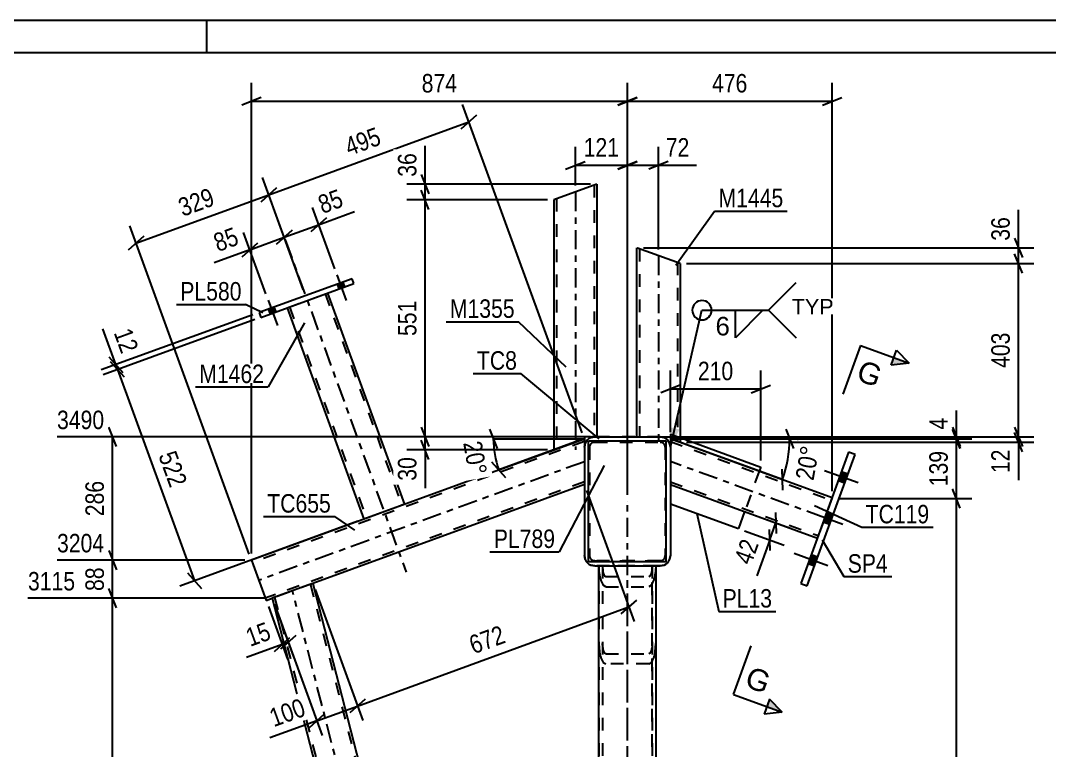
# Model space of a CAD drawing. Header units: millimetres. Extents: x 0 to 841, y 0 to 594.
# Drawn here: x 392.1 to 551.6, y 480.9 to 594 of the extents above; entities that cross this region are included whole.
import ezdxf

# ---------------------------------------------------------------- set-up
doc = ezdxf.new("R2010")
doc.units = ezdxf.units.MM
doc.linetypes.add('DXK_LINE_DOT2', pattern=[3.9198, 1.9599, -1.9599])
doc.linetypes.add('DXK_LINE_DOT3', pattern=[5.9187, 2.979, -0.9799, 0.9799, -0.9799])
doc.styles.add('Arial', font='arial.ttf', dxfattribs={"height": 0.2})
doc.styles.add('Arial Narrow', font='ARIALN.TTF', dxfattribs={"height": 0.2})

# ---------------------------------------------------------------- blocks, each defined once
blk = doc.blocks.new('Unknown-695494452-1133')
at = {"color": 5, "linetype": 'Continuous'}
for p, q in [((841, 594), (0, 594)), ((421, 589), (421, 594)), ((836, 589), (5, 589))]:
    blk.add_line(p, q, dxfattribs=at)
blk = doc.blocks.new('Part-695494452-12381 - 4595')
at = {"color": 7, "linetype": 'DXK_LINE_DOT3'}
blk.add_line((433.14, 560.04), (451.89, 508.53), dxfattribs=at)
at = {"color": 7, "linetype": 'DXK_LINE_DOT2'}
for p, q in [((433.43, 549.51), (439.69, 551.79)), ((439.32, 551.65), (451.23, 518.93)), ((433.8, 549.64), (445.71, 516.92)), ((451.14, 518.9), (450.85, 518.79)), ((451.38, 518.98), (451.23, 518.93)), ((445.71, 516.92), (445.74, 516.93)), ((445.74, 516.93), (445.8, 516.95)), ((445.8, 516.95), (445.82, 516.96))]:
    blk.add_line(p, q, dxfattribs=at)
at = {"color": 2, "linetype": 'Continuous'}
for p, q in [((439.69, 551.79), (451.6, 519.06)), ((433.43, 549.51), (445.34, 516.78)), ((450.85, 518.79), (445.34, 516.78)), ((451.38, 518.98), (450.85, 518.79)), ((451.54, 519.04), (451.38, 518.98)), ((451.6, 519.06), (451.54, 519.04))]:
    blk.add_line(p, q, dxfattribs=at)
blk = doc.blocks.new('Bolt-695494452-4601 - 4595')
at = {"linetype": 'Continuous'}
for points in [[(519.84, 522.34), (520.34, 523.72), (519.34, 524.08), (518.84, 522.7)], [(519.84, 522.34), (520.34, 523.72), (519.34, 524.08), (518.84, 522.7)], [(519.84, 522.34), (520.34, 523.72), (519.34, 524.08), (518.84, 522.7)], [(517.5, 515.92), (518, 517.29), (517, 517.66), (516.5, 516.28)], [(517.5, 515.92), (518, 517.29), (517, 517.66), (516.5, 516.28)], [(515.16, 509.5), (515.67, 510.87), (514.66, 511.24), (514.16, 509.86)], [(515.16, 509.5), (515.67, 510.87), (514.66, 511.24), (514.16, 509.86)], [(515.16, 509.5), (515.67, 510.87), (514.66, 511.24), (514.16, 509.86)]]:
    blk.add_hatch(color=1, dxfattribs=at).paths.add_polyline_path(points)
at = {"color": 1, "linetype": 'Continuous'}
for p, q in [((521.91, 522.37), (516.71, 524.26)), ((521.91, 522.37), (516.71, 524.26)), ((521.91, 522.37), (516.71, 524.26)), ((520.34, 523.72), (519.34, 524.08)), ((520.34, 523.72), (519.34, 524.08)), ((520.34, 523.72), (519.34, 524.08)), ((519.84, 522.34), (518.84, 522.7)), ((519.84, 522.34), (518.84, 522.7)), ((519.84, 522.34), (518.84, 522.7)), ((519.57, 515.94), (514.37, 517.84)), ((519.57, 515.94), (514.37, 517.84)), ((518, 517.29), (517, 517.66)), ((518, 517.29), (517, 517.66)), ((517.5, 515.92), (516.5, 516.28)), ((517.5, 515.92), (516.5, 516.28)), ((517.23, 509.52), (512.03, 511.42)), ((517.23, 509.52), (512.03, 511.42)), ((517.23, 509.52), (512.03, 511.42)), ((515.67, 510.87), (514.66, 511.24)), ((515.67, 510.87), (514.66, 511.24)), ((515.67, 510.87), (514.66, 511.24)), ((515.16, 509.5), (514.16, 509.86)), ((515.16, 509.5), (514.16, 509.86)), ((515.16, 509.5), (514.16, 509.86))]:
    blk.add_line(p, q, dxfattribs=at)
blk = doc.blocks.new('Part-695494452-4631 - 4595')
at = {"color": 2, "linetype": 'Continuous'}
for p, q in [((520.45, 527.15), (513.04, 506.79)), ((514.05, 506.43), (521.46, 526.79)), ((521.46, 526.79), (520.45, 527.15)), ((513.04, 506.79), (514.05, 506.43))]:
    blk.add_line(p, q, dxfattribs=at)
blk = doc.blocks.new('Part-695494452-12395 - 4595')
at = {"color": 2, "linetype": 'Continuous'}
for p, q in [((480.16, 510.18), (480.16, 528.85)), ((492.16, 528.85), (480.16, 528.85)), ((492.16, 510.18), (492.16, 528.85)), ((492.16, 510.18), (480.16, 510.18))]:
    blk.add_line(p, q, dxfattribs=at)
blk = doc.blocks.new('Part-695494452-4656 - 4595')
at = {"color": 2, "linetype": 'Continuous'}
for p, q in [((492.83, 529.22), (494.08, 528.77)), ((492.83, 529.22), (492.83, 528.37)), ((492.83, 528.37), (492.83, 527.91)), ((494.32, 528.68), (517.89, 520.1)), ((492.83, 522.13), (515.61, 513.84))]:
    blk.add_line(p, q, dxfattribs=at)
at = {"color": 7, "linetype": 'DXK_LINE_DOT2'}
for p, q in [((492.83, 529.22), (492.83, 529.16)), ((492.83, 529.16), (492.83, 528.97)), ((492.83, 528.8), (517.75, 519.73)), ((492.83, 527.91), (492.83, 522.13)), ((494.08, 528.77), (494.32, 528.68)), ((492.83, 522.55), (515.75, 514.21)), ((517.89, 520.1), (515.61, 513.84))]:
    blk.add_line(p, q, dxfattribs=at)
at = {"color": 7, "linetype": 'DXK_LINE_DOT3'}
blk.add_line((516.75, 516.97), (492.83, 525.68), dxfattribs=at)
blk = doc.blocks.new('Part-695494452-4678 - 4595')
at = {"color": 7, "linetype": 'DXK_LINE_DOT3'}
blk.add_line((486.16, 306.85), (486.16, 519.51), dxfattribs=at)
at = {"color": 2, "linetype": 'Continuous'}
for p, q in [((481.76, 331.81), (481.76, 509.51)), ((490.56, 509.51), (490.56, 316.85))]:
    blk.add_line(p, q, dxfattribs=at)
at = {"color": 7, "linetype": 'DXK_LINE_DOT2'}
for p, q in [((481.76, 509.51), (490.56, 509.51)), ((482.3, 509.51), (482.3, 316.85)), ((490.03, 316.85), (490.03, 509.51))]:
    blk.add_line(p, q, dxfattribs=at)
blk = doc.blocks.new('Part-695494452-4679 - 4595')
at = {"color": 7, "linetype": 'DXK_LINE_DOT2'}
for p, q in [((481.76, 509.51), (481.76, 414.75)), ((490.56, 509.51), (481.76, 509.51)), ((481.85, 508.23), (481.76, 509.44)), ((482.3, 509.51), (482.3, 414.75)), ((482.3, 509.44), (482.34, 508.83)), ((489.99, 508.83), (490.03, 509.44)), ((490.03, 509.51), (490.03, 414.75)), ((490.56, 509.44), (490.48, 508.23)), ((490.56, 509.51), (490.56, 414.75)), ((482.63, 507.98), (482.83, 507.86)), ((482.83, 507.86), (489.5, 507.86)), ((489.5, 507.86), (489.7, 507.98)), ((482.83, 506.29), (482.42, 506.53)), ((482.83, 506.29), (489.5, 506.29)), ((489.91, 506.53), (489.5, 506.29)), ((482.08, 425.69), (481.85, 425.18)), ((482.42, 426.03), (482.08, 425.69)), ((482.83, 426.15), (482.42, 426.03)), ((482.83, 426.15), (489.5, 426.15)), ((489.91, 426.03), (489.5, 426.15)), ((490.25, 425.69), (489.91, 426.03)), ((490.48, 425.18), (490.25, 425.69)), ((481.85, 425.18), (481.76, 424.58)), ((482.3, 424.58), (482.34, 424.88)), ((482.34, 424.88), (482.45, 425.14)), ((482.45, 425.14), (482.63, 425.31)), ((482.63, 425.31), (482.83, 425.37)), ((482.83, 425.37), (489.5, 425.37)), ((489.5, 425.37), (489.7, 425.31)), ((489.7, 425.31), (489.87, 425.14)), ((489.87, 425.14), (489.99, 424.88)), ((489.99, 424.88), (490.03, 424.58)), ((490.56, 424.58), (490.48, 425.18)), ((481.76, 414.75), (481.85, 414.15)), ((482.34, 414.45), (482.3, 414.75)), ((490.03, 414.75), (489.99, 414.45)), ((490.48, 414.15), (490.56, 414.75)), ((481.85, 414.15), (482.08, 413.64)), ((482.08, 413.64), (482.42, 413.3)), ((482.45, 414.2), (482.34, 414.45)), ((482.42, 413.3), (482.83, 413.18)), ((482.63, 414.03), (482.45, 414.2)), ((482.83, 413.97), (482.63, 414.03)), ((482.83, 413.97), (489.5, 413.97)), ((482.83, 413.18), (489.5, 413.18)), ((489.7, 414.03), (489.5, 413.97)), ((489.5, 413.18), (489.91, 413.3)), ((489.87, 414.2), (489.7, 414.03)), ((489.99, 414.45), (489.87, 414.2)), ((489.91, 413.3), (490.25, 413.64)), ((490.25, 413.64), (490.48, 414.15))]:
    blk.add_line(p, q, dxfattribs=at)
for centre, radius, start, end in [((484.17, 508.98), 1.84, 184.591, 212.8751), ((488.16, 508.98), 1.84, 327.1249, 355.409), ((485.51, 508.53), 3.68, 184.591, 212.8751), ((486.82, 508.53), 3.68, 327.1249, 355.409)]:
    blk.add_arc(centre, radius, start, end, dxfattribs=at)
blk = doc.blocks.new('Part-695494452-4680 - 4595')
at = {"color": 7, "linetype": 'DXK_LINE_DOT2'}
for p, q in [((481.76, 316.85), (481.76, 509.51)), ((481.76, 509.51), (490.56, 509.51)), ((482.3, 509.51), (482.3, 316.85)), ((490.03, 509.51), (490.03, 316.85)), ((490.56, 509.51), (490.56, 316.85)), ((481.76, 497.48), (481.85, 496.27)), ((482.34, 496.88), (482.3, 497.48)), ((490.03, 497.48), (489.99, 496.88)), ((490.48, 496.27), (490.56, 497.48)), ((482.83, 495.91), (482.63, 496.03)), ((482.83, 495.91), (489.5, 495.91)), ((489.7, 496.03), (489.5, 495.91)), ((482.42, 494.57), (482.83, 494.33)), ((489.5, 494.33), (482.83, 494.33)), ((489.5, 494.33), (489.91, 494.57))]:
    blk.add_line(p, q, dxfattribs=at)
at = {"color": 7, "linetype": 'DXK_LINE_DOT3'}
blk.add_line((486.16, 316.85), (486.16, 507.31), dxfattribs=at)
at = {"color": 7, "linetype": 'DXK_LINE_DOT2'}
for centre, radius, start, end in [((485.51, 496.57), 3.68, 184.5911, 212.8753), ((484.17, 497.02), 1.84, 184.5911, 212.8753), ((488.16, 497.02), 1.84, 327.1247, 355.4089), ((486.82, 496.57), 3.68, 327.1247, 355.4089)]:
    blk.add_arc(centre, radius, start, end, dxfattribs=at)
blk = doc.blocks.new('Part-695494452-12379 - 4595')
at = {"color": 2, "linetype": 'Continuous'}
for p, q in [((481.43, 568.68), (474.77, 566.25)), ((481.43, 568.68), (481.43, 529.51)), ((474.77, 566.25), (474.77, 527.5)), ((480.63, 529.5), (479.5, 529.49)), ((479.5, 529.49), (479.5, 529.22)), ((481.07, 529.51), (480.63, 529.5)), ((479.5, 529.22), (474.77, 527.5))]:
    blk.add_line(p, q, dxfattribs=at)
at = {"color": 7, "linetype": 'DXK_LINE_DOT2'}
for p, q in [((481, 568.52), (481.03, 568.54)), ((481.03, 568.54), (481.03, 529.51)), ((475.17, 566.4), (475.17, 527.65)), ((480.63, 529.5), (480.94, 529.51)), ((481.43, 529.51), (481.07, 529.51))]:
    blk.add_line(p, q, dxfattribs=at)
at = {"color": 7, "linetype": 'DXK_LINE_DOT3'}
blk.add_line((478.1, 567.47), (478.1, 527.5), dxfattribs=at)
blk = doc.blocks.new('Part-695494452-4685 - 4595')
at = {"color": 2, "linetype": 'Continuous'}
for p, q in [((481.1, 529.51), (480.49, 529.39)), ((481.1, 529.51), (491.23, 529.51)), ((481.1, 529.51), (481.1, 529.51)), ((491.23, 529.51), (491.23, 529.51)), ((491.84, 529.39), (491.23, 529.51)), ((479.62, 528.52), (479.5, 527.91)), ((479.5, 527.91), (479.5, 511.11)), ((492.83, 527.91), (492.71, 528.52)), ((492.83, 527.91), (492.83, 511.11)), ((479.5, 511.11), (479.62, 510.5)), ((492.71, 510.5), (492.83, 511.11)), ((492.83, 511.11), (492.83, 511.11)), ((480.49, 509.63), (481.1, 509.51)), ((481.1, 509.51), (491.23, 509.51)), ((481.1, 509.51), (481.1, 509.51)), ((491.23, 509.51), (491.84, 509.63)), ((491.23, 509.51), (491.23, 509.51))]:
    blk.add_line(p, q, dxfattribs=at)
at = {"color": 7, "linetype": 'DXK_LINE_DOT2'}
for p, q in [((480.49, 529.39), (481.1, 529.51)), ((491.23, 529.51), (481.1, 529.51)), ((491.23, 529.51), (491.84, 529.39)), ((479.5, 527.91), (479.62, 528.52)), ((480.36, 528.22), (480.3, 527.91)), ((480.3, 527.91), (480.36, 528.22)), ((480.3, 527.91), (480.3, 511.11)), ((481.1, 528.71), (480.79, 528.65)), ((480.79, 528.65), (481.1, 528.71)), ((481.1, 528.71), (491.23, 528.71)), ((481.1, 528.71), (481.1, 528.71)), ((481.1, 528.71), (491.23, 528.71)), ((491.23, 528.71), (491.23, 528.71)), ((491.54, 528.65), (491.23, 528.71)), ((491.23, 528.71), (491.54, 528.65)), ((492.03, 527.91), (491.97, 528.22)), ((491.97, 528.22), (492.03, 527.91)), ((492.03, 527.91), (492.03, 511.11)), ((492.71, 528.52), (492.83, 527.91)), ((479.62, 510.5), (479.5, 511.11)), ((480.3, 511.11), (480.36, 510.81)), ((480.36, 510.81), (480.3, 511.11)), ((480.79, 510.37), (481.1, 510.31)), ((481.1, 510.31), (480.79, 510.37)), ((491.23, 510.31), (481.1, 510.31)), ((481.1, 510.31), (481.1, 510.31)), ((481.1, 510.31), (491.23, 510.31)), ((491.23, 510.31), (491.54, 510.37)), ((491.54, 510.37), (491.23, 510.31)), ((491.23, 510.31), (491.23, 510.31)), ((491.97, 510.81), (492.03, 511.11)), ((492.03, 511.11), (491.97, 510.81)), ((492.83, 511.11), (492.71, 510.5)), ((492.83, 511.11), (492.83, 511.11)), ((481.1, 509.51), (480.49, 509.63)), ((491.23, 509.51), (481.1, 509.51)), ((491.84, 509.63), (491.23, 509.51))]:
    blk.add_line(p, q, dxfattribs=at)
at = {"color": 7, "linetype": 'DXK_LINE_DOT3'}
blk.add_line((486.16, 519.51), (486.16, 519.51), dxfattribs=at)
at = {"color": 2, "linetype": 'Continuous'}
for centre, start, end in [((481.1, 527.91), 112.5, 157.5), ((491.23, 527.91), 22.5, 67.5), ((481.1, 511.11), 202.5, 247.5), ((491.23, 511.11), 292.5, 337.5)]:
    blk.add_arc(centre, 1.6, start, end, dxfattribs=at)
at = {"color": 7, "linetype": 'DXK_LINE_DOT2'}
for centre, radius, start, end in [((481.1, 527.91), 1.6, 112.5, 157.5), ((491.23, 527.91), 1.6, 22.5, 67.5), ((481.1, 527.91), 0.8, 112.5, 157.5), ((481.1, 527.91), 0.8, 112.5, 157.5), ((491.23, 527.91), 0.8, 22.5, 67.5), ((491.23, 527.91), 0.8, 22.5, 67.5), ((481.1, 511.11), 1.6, 202.5, 247.5), ((481.1, 511.11), 0.8, 202.5, 247.5), ((481.1, 511.11), 0.8, 202.5, 247.5), ((491.23, 511.11), 0.8, 292.5, 337.5), ((491.23, 511.11), 0.8, 292.5, 337.5), ((491.23, 511.11), 1.6, 292.5, 337.5)]:
    blk.add_arc(centre, radius, start, end, dxfattribs=at)
blk = doc.blocks.new('Part-695494452-4709 - 4595')
at = {"color": 7, "linetype": 'DXK_LINE_DOT2'}
for p, q in [((492.83, 529.94), (492.83, 529.51)), ((492.83, 529.94), (494.32, 529.4)), ((492.83, 529.22), (492.83, 519.15)), ((506.61, 524.21), (504.33, 517.94))]:
    blk.add_line(p, q, dxfattribs=at)
at = {"color": 2, "linetype": 'Continuous'}
for p, q in [((492.83, 529.51), (492.83, 529.22)), ((494.32, 529.4), (506.84, 524.83)), ((506.84, 524.83), (506.61, 524.21)), ((492.83, 519.15), (503.37, 515.31)), ((504.33, 517.94), (503.37, 515.31))]:
    blk.add_line(p, q, dxfattribs=at)
blk = doc.blocks.new('Part-695494452-12377 - 4595')
at = {"color": 2, "linetype": 'Continuous'}
for p, q in [((487.65, 558.78), (487.71, 558.76)), ((487.65, 529.51), (487.65, 558.78)), ((494.32, 556.35), (487.71, 558.76)), ((494.32, 556.35), (494.32, 528.68)), ((491.27, 529.5), (492.83, 529.51)), ((492.83, 529.51), (492.83, 529.23)), ((492.83, 529.23), (494.32, 528.68))]:
    blk.add_line(p, q, dxfattribs=at)
at = {"color": 7, "linetype": 'DXK_LINE_DOT2'}
for p, q in [((488.05, 558.63), (488.05, 529.49)), ((488.05, 558.63), (488.08, 558.62)), ((493.92, 556.5), (493.92, 528.83)), ((487.65, 529.49), (487.65, 529.51)), ((487.65, 529.51), (487.65, 529.49)), ((491.27, 529.5), (487.65, 529.49))]:
    blk.add_line(p, q, dxfattribs=at)
at = {"color": 7, "linetype": 'DXK_LINE_DOT3'}
blk.add_line((490.98, 557.56), (490.98, 528.68), dxfattribs=at)
blk = doc.blocks.new('Part-695494452-4727 - 4595')
at = {"color": 2, "linetype": 'Continuous'}
for p, q in [((479.5, 529.22), (427.9, 510.42)), ((479.5, 529.22), (479.5, 529.16)), ((479.5, 529.16), (479.5, 528.97)), ((479.5, 528.97), (479.5, 527.91)), ((479.5, 522.13), (437.42, 506.79)), ((427.9, 510.42), (428.18, 509.67)), ((428.18, 509.67), (430.19, 504.15)), ((430.19, 504.15), (431.13, 504.5))]:
    blk.add_line(p, q, dxfattribs=at)
at = {"color": 7, "linetype": 'DXK_LINE_DOT2'}
for p, q in [((479.5, 528.8), (428.04, 510.04)), ((479.5, 528.97), (479.5, 529.22)), ((479.5, 527.91), (479.5, 522.13)), ((479.5, 522.55), (430.05, 504.53)), ((427.9, 510.42), (427.92, 510.36)), ((427.92, 510.36), (427.98, 510.2)), ((437.42, 506.79), (431.13, 504.5))]:
    blk.add_line(p, q, dxfattribs=at)
at = {"color": 7, "linetype": 'DXK_LINE_DOT3'}
blk.add_line((479.5, 525.67), (429.05, 507.29), dxfattribs=at)
blk = doc.blocks.new('Part-695494452-4732 - 4595')
at = {"color": 2, "linetype": 'Continuous'}
for p, q in [((436.66, 506.52), (431.13, 504.5)), ((437.42, 506.79), (436.66, 506.52)), ((437.42, 506.79), (481.76, 335.01)), ((431.13, 504.5), (479.77, 316.08))]:
    blk.add_line(p, q, dxfattribs=at)
at = {"color": 7, "linetype": 'DXK_LINE_DOT3'}
blk.add_line((481.76, 321.67), (434.27, 505.64), dxfattribs=at)
at = {"color": 7, "linetype": 'DXK_LINE_DOT2'}
for p, q in [((437.04, 506.65), (481.76, 333.41)), ((437.36, 506.77), (437.2, 506.71)), ((437.42, 506.79), (437.36, 506.77)), ((431.5, 504.63), (480.08, 316.45))]:
    blk.add_line(p, q, dxfattribs=at)
blk = doc.blocks.new('Part-695494452-12383 - 4595')
at = {"color": 2, "linetype": 'Continuous'}
for p, q in [((443.49, 554.02), (429.08, 548.78)), ((429.36, 548.02), (443.76, 553.27)), ((443.76, 553.27), (443.49, 554.02)), ((429.08, 548.78), (429.36, 548.02))]:
    blk.add_line(p, q, dxfattribs=at)
blk = doc.blocks.new('Bolt-695494452-12397 - 4595')
at = {"linetype": 'Continuous'}
for points in [[(442.05, 553.5), (441.17, 553.18), (441.45, 552.42), (442.32, 552.74)], [(442.05, 553.5), (441.17, 553.18), (441.45, 552.42), (442.32, 552.74)], [(431.4, 549.62), (430.52, 549.3), (430.8, 548.55), (431.67, 548.87)], [(431.4, 549.62), (430.52, 549.3), (430.8, 548.55), (431.67, 548.87)]]:
    blk.add_hatch(color=1, dxfattribs=at).paths.add_polyline_path(points)
at = {"color": 1, "linetype": 'Continuous'}
for p, q in [((441.16, 554.59), (442.59, 550.64)), ((441.16, 554.59), (442.59, 550.64)), ((442.05, 553.5), (442.32, 552.74)), ((442.05, 553.5), (442.32, 552.74)), ((441.17, 553.18), (441.45, 552.42)), ((441.17, 553.18), (441.45, 552.42)), ((430.51, 550.71), (431.94, 546.77)), ((430.51, 550.71), (431.94, 546.77)), ((430.52, 549.3), (430.8, 548.55)), ((430.52, 549.3), (430.8, 548.55)), ((431.4, 549.62), (431.67, 548.87)), ((431.4, 549.62), (431.67, 548.87))]:
    blk.add_line(p, q, dxfattribs=at)
blk = doc.blocks.new('StraightDimension-695494452-4824 - 4595')
at = {"color": 7, "linetype": 'Continuous'}
for p, q in [((505.27, 517.6), (511.43, 515.36)), ((509.13, 517.79), (509.23, 514.56)), ((508.27, 511.93), (508.17, 515.16)), ((508.22, 513.55), (509.18, 516.18)), ((504.31, 514.97), (510.47, 512.73))]:
    blk.add_line(p, q, dxfattribs=at)
at = {"color": 0}
blk.add_wipeout([(507.34, 513.31), (503.39, 514.75), (501.73, 510.18), (505.67, 508.75)], dxfattribs=at)
at = {"color": 7, "linetype": 'Continuous'}
blk.add_line((508.22, 513.55), (506.2, 508), dxfattribs=at)
blk.add_line((508.22, 513.55), (506.2, 508), dxfattribs=at)
at = {"color": 3, "style": 'Arial Narrow'}
blk.add_text('42', height=2.863, rotation=69.9983, dxfattribs=at).set_placement((505.32, 509.52))
blk = doc.blocks.new('StraightDimension-695494452-17562 - 4595')
at = {"color": 7, "linetype": 'Continuous'}
for p, q in [((546.17, 560.28), (547.37, 557.28)), ((488.65, 558.78), (549.17, 558.78)), ((546.77, 556.35), (546.77, 558.78)), ((547.37, 554.85), (546.17, 557.85)), ((495.32, 556.35), (549.17, 556.35))]:
    blk.add_line(p, q, dxfattribs=at)
at = {"color": 0}
blk.add_wipeout([(546.02, 564.16), (541.82, 564.16), (541.82, 559.3), (546.02, 559.3)], dxfattribs=at)
at = {"color": 7, "linetype": 'Continuous'}
blk.add_line((546.77, 558.78), (546.77, 564.68), dxfattribs=at)
blk.add_line((546.77, 558.78), (546.77, 564.68), dxfattribs=at)
at = {"color": 3, "style": 'Arial Narrow'}
blk.add_text('36', height=2.863, rotation=90.0002, dxfattribs=at).set_placement((545.42, 559.9))
blk = doc.blocks.new('StraightDimension-695494452-25056 - 4595')
at = {"color": 7, "linetype": 'Continuous'}
for p, q in [((430.53, 503.21), (433.49, 495.09)), ((431.47, 503.56), (434.43, 495.43)), ((431.46, 496.27), (433.87, 498.42)), ((434.81, 498.76), (432.41, 496.61)), ((432.67, 497.34), (433.61, 497.69))]:
    blk.add_line(p, q, dxfattribs=at)
at = {"color": 0}
blk.add_wipeout([(431.92, 497.87), (430.48, 501.81), (425.92, 500.15), (427.36, 496.21)], dxfattribs=at)
at = {"color": 7, "linetype": 'Continuous'}
blk.add_line((432.67, 497.34), (427.12, 495.32), dxfattribs=at)
blk.add_line((432.67, 497.34), (427.12, 495.32), dxfattribs=at)
at = {"color": 3, "style": 'Arial Narrow'}
blk.add_text('15', height=2.863, rotation=20.0249, dxfattribs=at).set_placement((427.71, 496.97))
blk = doc.blocks.new('StraightDimension-695494452-4812 - 4595')
at = {"color": 7, "linetype": 'Continuous'}
for p, q in [((492.83, 530.23), (492.83, 539.79)), ((506.84, 525.83), (506.84, 539.79)), ((494.33, 537.54), (491.33, 536.34)), ((505.34, 536.34), (508.34, 537.54)), ((492.83, 536.94), (506.84, 536.94))]:
    blk.add_line(p, q, dxfattribs=at)
at = {"color": 0}
blk.add_wipeout([(503.18, 537.69), (503.18, 541.89), (496.49, 541.89), (496.49, 537.69)], dxfattribs=at)
at = {"color": 3, "style": 'Arial Narrow'}
blk.add_text('210', height=2.863, dxfattribs=at).set_placement((497.09, 538.29))
blk = doc.blocks.new('AngleDimension-695494452-4790 - 4595')
at = {"color": 7, "linetype": 'Continuous'}
for p, q in [((510.71, 530.73), (511.91, 527.73)), ((511.31, 529.23), (492.83, 529.23)), ((510.19, 522.89), (492.83, 529.23)), ((493.77, 528.89), (510.19, 522.89)), ((510.24, 521.28), (510.14, 524.51))]:
    blk.add_line(p, q, dxfattribs=at)
blk.add_arc((492.83, 529.23), 18.48, 339.9465, 0, dxfattribs=at)
at = {"color": 0}
blk.add_wipeout([(516.62, 528.3), (512.48, 529.03), (511.35, 522.67), (515.49, 521.94)], dxfattribs=at)
at = {"color": 3, "style": 'Arial Narrow'}
blk.add_text('20°', height=2.863, rotation=79.9734, dxfattribs=at).set_placement((515, 522.64))
blk = doc.blocks.new('StraightDimension-695494452-4895 - 4595')
at = {"color": 7, "linetype": 'Continuous'}
for p, q in [((537.76, 518.48), (536.56, 521.48)), ((518.84, 519.98), (539.56, 519.98)), ((537.16, 316.85), (537.16, 519.98))]:
    blk.add_line(p, q, dxfattribs=at)
blk = doc.blocks.new('StraightDimension-695494452-4906 - 4595')
at = {"color": 7, "linetype": 'Continuous'}
for p, q in [((536.56, 530.73), (537.76, 527.73)), ((493.83, 529.23), (539.56, 529.23)), ((537.16, 519.98), (537.16, 529.23)), ((537.76, 518.48), (536.56, 521.48)), ((518.84, 519.98), (539.56, 519.98))]:
    blk.add_line(p, q, dxfattribs=at)
at = {"color": 0}
blk.add_wipeout([(536.41, 527.95), (532.21, 527.95), (532.21, 521.26), (536.41, 521.26)], dxfattribs=at)
at = {"color": 3, "style": 'Arial Narrow'}
blk.add_text('139', height=2.863, rotation=90.0002, dxfattribs=at).set_placement((535.81, 521.86))
blk = doc.blocks.new('StraightDimension-695494452-4913 - 4595')
at = {"color": 7, "linetype": 'Continuous'}
for p, q in [((536.56, 531.01), (537.76, 528.01)), ((492.23, 529.51), (539.56, 529.51)), ((537.76, 527.73), (536.56, 530.73)), ((537.16, 529.23), (537.16, 529.51)), ((493.83, 529.23), (539.56, 529.23))]:
    blk.add_line(p, q, dxfattribs=at)
at = {"color": 0}
blk.add_wipeout([(536.41, 533.07), (532.21, 533.07), (532.21, 530.04), (536.41, 530.04)], dxfattribs=at)
at = {"color": 7, "linetype": 'Continuous'}
blk.add_line((537.16, 529.51), (537.16, 533.59), dxfattribs=at)
blk.add_line((537.16, 529.51), (537.16, 533.59), dxfattribs=at)
at = {"color": 3, "style": 'Arial Narrow'}
blk.add_text('4', height=2.86, rotation=90.0002, dxfattribs=at).set_placement((535.81, 530.64))
blk = doc.blocks.new('StraightDimension-695494452-10864 - 4595')
at = {"color": 7, "linetype": 'Continuous'}
for p, q in [((479.84, 521.19), (487.23, 500.9)), ((437.76, 505.87), (445.16, 485.57)), ((485.21, 502.08), (487.61, 504.23)), ((444.33, 487.82), (486.41, 503.16)), ((445.54, 488.9), (443.13, 486.74))]:
    blk.add_line(p, q, dxfattribs=at)
at = {"color": 0}
blk.add_wipeout([(468.26, 497.34), (466.82, 501.28), (460.54, 499), (461.98, 495.05)], dxfattribs=at)
at = {"color": 3, "style": 'Arial Narrow'}
blk.add_text('672', height=2.863, rotation=20.0249, dxfattribs=at).set_placement((462.33, 495.82))
blk = doc.blocks.new('StraightDimension-695494452-10865 - 4595')
at = {"color": 7, "linetype": 'Continuous'}
for p, q in [((437.76, 505.87), (445.16, 485.57)), ((431.46, 503.58), (438.86, 483.27)), ((445.54, 488.9), (443.13, 486.74)), ((436.84, 484.45), (439.25, 486.61)), ((438.04, 485.53), (444.33, 487.82))]:
    blk.add_line(p, q, dxfattribs=at)
at = {"color": 0}
blk.add_wipeout([(437.29, 486.05), (435.85, 490), (429.57, 487.71), (431.01, 483.76)], dxfattribs=at)
at = {"color": 7, "linetype": 'Continuous'}
blk.add_line((438.04, 485.53), (430.78, 482.88), dxfattribs=at)
blk.add_line((438.04, 485.53), (430.78, 482.88), dxfattribs=at)
at = {"color": 3, "style": 'Arial Narrow'}
blk.add_text('100', height=2.863, rotation=20.0249, dxfattribs=at).set_placement((431.37, 484.53))
blk = doc.blocks.new('AngleDimension-695494452-10987 - 4595')
at = {"color": 7, "linetype": 'Continuous'}
for p, q in [((464.79, 530.72), (465.99, 527.72)), ((465.39, 529.22), (479.5, 529.22)), ((466.24, 524.4), (479.5, 529.22)), ((478.56, 528.88), (466.24, 524.4)), ((467.32, 523.19), (465.16, 525.6))]:
    blk.add_line(p, q, dxfattribs=at)
blk.add_arc((479.5, 529.22), 14.11, 180, 200.0019, dxfattribs=at)
at = {"color": 0}
blk.add_wipeout([(461.14, 522.71), (465.28, 523.44), (464.16, 529.8), (460.02, 529.07)], dxfattribs=at)
at = {"color": 3, "style": 'Arial Narrow'}
blk.add_text('20°', height=2.863, rotation=-79.9964, dxfattribs=at).set_placement((460.71, 528.58))
blk = doc.blocks.new('StraightDimension-695494452-17290 - 4595')
at = {"color": 7, "linetype": 'Continuous'}
for p, q in [((428.42, 547.68), (404.91, 539.13)), ((408.24, 538.74), (406.09, 541.15)), ((407.17, 539.95), (419.08, 507.23)), ((444.4, 516.44), (416.82, 506.41)), ((418, 508.43), (420.15, 506.02))]:
    blk.add_line(p, q, dxfattribs=at)
at = {"color": 0}
blk.add_wipeout([(414.97, 520.7), (418.92, 522.14), (416.63, 528.42), (412.68, 526.98)], dxfattribs=at)
at = {"color": 3, "style": 'Arial Narrow'}
blk.add_text('522', height=2.863, rotation=-69.9983, dxfattribs=at).set_placement((413.45, 526.63))
blk = doc.blocks.new('StraightDimension-695494452-17291 - 4595')
at = {"color": 7, "linetype": 'Continuous'}
for p, q in [((428.14, 548.43), (404.64, 539.88)), ((428.42, 547.68), (404.91, 539.13)), ((405.82, 541.9), (407.97, 539.5)), ((408.24, 538.74), (406.09, 541.15)), ((406.89, 540.7), (407.17, 539.95))]:
    blk.add_line(p, q, dxfattribs=at)
at = {"color": 0}
blk.add_wipeout([(407.42, 541.45), (411.37, 542.89), (409.71, 547.45), (405.76, 546.01)], dxfattribs=at)
at = {"color": 7, "linetype": 'Continuous'}
blk.add_line((406.89, 540.7), (404.87, 546.25), dxfattribs=at)
blk.add_line((406.89, 540.7), (404.87, 546.25), dxfattribs=at)
at = {"color": 3, "style": 'Arial Narrow'}
blk.add_text('12', height=2.863, rotation=-69.9983, dxfattribs=at).set_placement((406.53, 545.66))
blk = doc.blocks.new('StraightDimension-695494452-17326 - 4595')
at = {"color": 7, "linetype": 'Continuous'}
for p, q in [((479.15, 530.16), (460.63, 580.99)), ((460.4, 577.24), (462.81, 579.39)), ((430.59, 567.02), (461.6, 578.32)), ((435.94, 552.34), (429.62, 569.69)), ((431.8, 568.09), (429.39, 565.94))]:
    blk.add_line(p, q, dxfattribs=at)
at = {"color": 0}
blk.add_wipeout([(448.98, 574.52), (447.54, 578.46), (441.26, 576.17), (442.7, 572.23)], dxfattribs=at)
at = {"color": 3, "style": 'Arial Narrow'}
blk.add_text('495', height=2.863, rotation=20.0249, dxfattribs=at).set_placement((443.06, 573))
blk = doc.blocks.new('StraightDimension-695494452-17327 - 4595')
at = {"color": 7, "linetype": 'Continuous'}
for p, q in [((435.94, 552.34), (429.62, 569.69)), ((429.39, 565.94), (431.8, 568.09)), ((410.01, 559.51), (430.59, 567.02)), ((427.56, 511.36), (409.04, 562.19)), ((411.22, 560.59), (408.81, 558.44))]:
    blk.add_line(p, q, dxfattribs=at)
at = {"color": 0}
blk.add_wipeout([(423.19, 565.11), (421.75, 569.06), (415.47, 566.77), (416.91, 562.83)], dxfattribs=at)
at = {"color": 3, "style": 'Arial Narrow'}
blk.add_text('329', height=2.863, rotation=20.0249, dxfattribs=at).set_placement((417.26, 563.59))
blk = doc.blocks.new('StraightDimension-695494452-17369 - 4595')
at = {"color": 7, "linetype": 'Continuous'}
for p, q in [((440.81, 555.53), (437.35, 565.06)), ((435.94, 552.34), (432.02, 563.12)), ((439.53, 563.45), (437.12, 561.3)), ((431.79, 559.36), (434.2, 561.52)), ((433, 560.44), (438.32, 562.38))]:
    blk.add_line(p, q, dxfattribs=at)
at = {"color": 0}
blk.add_wipeout([(443.12, 564.92), (441.68, 568.87), (437.12, 567.21), (438.56, 563.26)], dxfattribs=at)
at = {"color": 7, "linetype": 'Continuous'}
blk.add_line((438.32, 562.38), (443.87, 564.4), dxfattribs=at)
blk.add_line((438.32, 562.38), (443.87, 564.4), dxfattribs=at)
at = {"color": 3, "style": 'Arial Narrow'}
blk.add_text('85', height=2.863, rotation=20.002, dxfattribs=at).set_placement((438.92, 564.03))
blk = doc.blocks.new('StraightDimension-695494452-17370 - 4595')
at = {"color": 7, "linetype": 'Continuous'}
for p, q in [((435.94, 552.34), (432.02, 563.12)), ((434.2, 561.52), (431.79, 559.36)), ((430.16, 551.65), (426.7, 561.18)), ((427.67, 558.5), (433, 560.44)), ((426.47, 557.42), (428.88, 559.58))]:
    blk.add_line(p, q, dxfattribs=at)
at = {"color": 0}
blk.add_wipeout([(426.92, 559.03), (425.48, 562.97), (420.92, 561.31), (422.36, 557.37)], dxfattribs=at)
at = {"color": 7, "linetype": 'Continuous'}
blk.add_line((427.67, 558.5), (422.12, 556.48), dxfattribs=at)
blk.add_line((427.67, 558.5), (422.12, 556.48), dxfattribs=at)
at = {"color": 3, "style": 'Arial Narrow'}
blk.add_text('85', height=2.863, rotation=20.002, dxfattribs=at).set_placement((422.72, 558.13))
blk = doc.blocks.new('StraightDimension-695494452-17408 - 4595')
at = {"color": 7, "linetype": 'Continuous'}
for p, q in [((486.16, 520.51), (486.16, 574.43)), ((490.98, 558.56), (490.98, 574.43)), ((484.66, 570.98), (487.66, 572.18)), ((486.16, 571.58), (490.98, 571.58)), ((492.48, 572.18), (489.48, 570.98))]:
    blk.add_line(p, q, dxfattribs=at)
at = {"color": 0}
blk.add_wipeout([(496.37, 572.33), (496.37, 576.53), (491.51, 576.53), (491.51, 572.33)], dxfattribs=at)
at = {"color": 7, "linetype": 'Continuous'}
blk.add_line((490.98, 571.58), (496.89, 571.58), dxfattribs=at)
blk.add_line((490.98, 571.58), (496.89, 571.58), dxfattribs=at)
at = {"color": 3, "style": 'Arial Narrow'}
blk.add_text('72', height=2.863, dxfattribs=at).set_placement((492.11, 572.93))
blk = doc.blocks.new('StraightDimension-695494452-17409 - 4595')
at = {"color": 7, "linetype": 'Continuous'}
for p, q in [((478.1, 568.47), (478.1, 574.43)), ((486.16, 520.51), (486.16, 574.43)), ((476.6, 570.98), (479.6, 572.18)), ((478.1, 571.58), (486.16, 571.58)), ((487.66, 572.18), (484.66, 570.98))]:
    blk.add_line(p, q, dxfattribs=at)
at = {"color": 0}
blk.add_wipeout([(485.47, 572.33), (485.47, 576.53), (478.79, 576.53), (478.79, 572.33)], dxfattribs=at)
at = {"color": 3, "style": 'Arial Narrow'}
blk.add_text('121', height=2.863, dxfattribs=at).set_placement((479.39, 572.93))
blk = doc.blocks.new('StraightDimension-695494452-17503 - 4595')
at = {"color": 7, "linetype": 'Continuous'}
for p, q in [((454.22, 570.18), (455.42, 567.18)), ((480.43, 568.68), (451.97, 568.68)), ((455.42, 564.75), (454.22, 567.75)), ((454.82, 566.25), (454.82, 568.68)), ((473.77, 566.25), (451.97, 566.25))]:
    blk.add_line(p, q, dxfattribs=at)
at = {"color": 0}
blk.add_wipeout([(454.07, 574.06), (449.87, 574.06), (449.87, 569.21), (454.07, 569.21)], dxfattribs=at)
at = {"color": 7, "linetype": 'Continuous'}
blk.add_line((454.82, 568.68), (454.82, 574.59), dxfattribs=at)
blk.add_line((454.82, 568.68), (454.82, 574.59), dxfattribs=at)
at = {"color": 3, "style": 'Arial Narrow'}
blk.add_text('36', height=2.863, rotation=90.0002, dxfattribs=at).set_placement((453.47, 569.81))
blk = doc.blocks.new('StraightDimension-695494452-17504 - 4595')
at = {"color": 7, "linetype": 'Continuous'}
for p, q in [((455.42, 564.75), (454.22, 567.75)), ((473.77, 566.25), (451.97, 566.25)), ((454.82, 529.51), (454.82, 566.25)), ((454.22, 531.01), (455.42, 528.01)), ((480.43, 529.51), (451.97, 529.51))]:
    blk.add_line(p, q, dxfattribs=at)
at = {"color": 0}
blk.add_wipeout([(454.07, 551.23), (449.87, 551.23), (449.87, 544.54), (454.07, 544.54)], dxfattribs=at)
at = {"color": 3, "style": 'Arial Narrow'}
blk.add_text('551', height=2.863, rotation=90.0002, dxfattribs=at).set_placement((453.47, 545.14))
blk = doc.blocks.new('StraightDimension-695494452-17505 - 4595')
at = {"color": 7, "linetype": 'Continuous'}
for p, q in [((454.22, 531.01), (455.42, 528.01)), ((480.43, 529.51), (451.97, 529.51)), ((454.82, 527.5), (454.82, 529.51)), ((455.42, 526), (454.22, 529)), ((473.77, 527.5), (451.97, 527.5))]:
    blk.add_line(p, q, dxfattribs=at)
at = {"color": 0}
blk.add_wipeout([(454.07, 526.98), (449.87, 526.98), (449.87, 522.12), (454.07, 522.12)], dxfattribs=at)
at = {"color": 7, "linetype": 'Continuous'}
blk.add_line((454.82, 527.5), (454.82, 521.59), dxfattribs=at)
blk.add_line((454.82, 527.5), (454.82, 521.59), dxfattribs=at)
at = {"color": 3, "style": 'Arial Narrow'}
blk.add_text('30', height=2.863, rotation=90.0002, dxfattribs=at).set_placement((453.47, 522.72))
blk = doc.blocks.new('StraightDimension-695494452-17563 - 4595')
at = {"color": 7, "linetype": 'Continuous'}
for p, q in [((547.37, 554.85), (546.17, 557.85)), ((495.32, 556.35), (549.17, 556.35)), ((546.77, 529.51), (546.77, 556.35)), ((546.17, 531.01), (547.37, 528.01)), ((488.65, 529.51), (549.17, 529.51))]:
    blk.add_line(p, q, dxfattribs=at)
at = {"color": 0}
blk.add_wipeout([(546.02, 546.27), (541.82, 546.27), (541.82, 539.59), (546.02, 539.59)], dxfattribs=at)
at = {"color": 3, "style": 'Arial Narrow'}
blk.add_text('403', height=2.863, rotation=90.0002, dxfattribs=at).set_placement((545.42, 540.19))
blk = doc.blocks.new('StraightDimension-695494452-17564 - 4595')
at = {"color": 7, "linetype": 'Continuous'}
for p, q in [((546.17, 531.01), (547.37, 528.01)), ((488.65, 529.51), (549.17, 529.51)), ((547.37, 527.18), (546.17, 530.18)), ((546.77, 528.68), (546.77, 529.51)), ((495.32, 528.68), (549.17, 528.68))]:
    blk.add_line(p, q, dxfattribs=at)
at = {"color": 0}
blk.add_wipeout([(546.02, 528.16), (541.82, 528.16), (541.82, 523.3), (546.02, 523.3)], dxfattribs=at)
at = {"color": 7, "linetype": 'Continuous'}
blk.add_line((546.77, 528.68), (546.77, 522.78), dxfattribs=at)
blk.add_line((546.77, 528.68), (546.77, 522.78), dxfattribs=at)
at = {"color": 3, "style": 'Arial Narrow'}
blk.add_text('12', height=2.863, rotation=90.0002, dxfattribs=at).set_placement((545.42, 523.9))
blk = doc.blocks.new('StraightDimension-695494452-25082 - 4595')
at = {"color": 7, "linetype": 'Continuous'}
for p, q in [((486.16, 520.51), (486.16, 584.36)), ((517.89, 521.1), (517.89, 584.36)), ((487.66, 582.11), (484.66, 580.91)), ((516.39, 580.91), (519.39, 582.11)), ((486.16, 581.51), (517.89, 581.51))]:
    blk.add_line(p, q, dxfattribs=at)
at = {"color": 0}
blk.add_wipeout([(505.37, 582.26), (505.37, 586.46), (498.68, 586.46), (498.68, 582.26)], dxfattribs=at)
at = {"color": 3, "style": 'Arial Narrow'}
blk.add_text('476', height=2.863, dxfattribs=at).set_placement((499.28, 582.86))
blk = doc.blocks.new('StraightDimension-695494452-25083 - 4595')
at = {"color": 7, "linetype": 'Continuous'}
for p, q in [((427.9, 511.42), (427.9, 584.36)), ((486.16, 520.51), (486.16, 584.36)), ((429.4, 582.11), (426.4, 580.91)), ((484.66, 580.91), (487.66, 582.11)), ((427.9, 581.51), (486.16, 581.51))]:
    blk.add_line(p, q, dxfattribs=at)
at = {"color": 0}
blk.add_wipeout([(460.38, 582.26), (460.38, 586.46), (453.69, 586.46), (453.69, 582.26)], dxfattribs=at)
at = {"color": 3, "style": 'Arial Narrow'}
blk.add_text('874', height=2.863, dxfattribs=at).set_placement((454.29, 582.86))
blk = doc.blocks.new('StraightDimension-695494452-26278 - 4595')
at = {"color": 7, "linetype": 'Continuous'}
for p, q in [((406.99, 528.01), (405.79, 531.01)), ((480.43, 529.51), (397.78, 529.51)), ((406.39, 510.42), (406.39, 529.51)), ((405.79, 511.92), (406.99, 508.92)), ((426.9, 510.42), (397.78, 510.42))]:
    blk.add_line(p, q, dxfattribs=at)
at = {"color": 0, "linetype": 'Continuous'}
blk.add_wipeout([(405.69, 530.11), (405.69, 534.31), (397.18, 534.31), (397.18, 530.11)], dxfattribs=at)
at = {"color": 0}
blk.add_wipeout([(405.64, 523.31), (401.44, 523.31), (401.44, 516.62), (405.64, 516.62)], dxfattribs=at)
at = {"color": 3, "linetype": 'Continuous', "style": 'Arial Narrow'}
blk.add_text('3490', height=2.863, dxfattribs=at).set_placement((397.78, 530.71))
at = {"color": 3, "style": 'Arial Narrow'}
blk.add_text('286', height=2.863, rotation=90.0002, dxfattribs=at).set_placement((405.04, 517.22))
blk = doc.blocks.new('StraightDimension-695494452-26279 - 4595')
at = {"color": 7, "linetype": 'Continuous'}
for p, q in [((405.79, 511.92), (406.99, 508.92)), ((426.9, 510.42), (397.78, 510.42)), ((406.39, 504.52), (406.39, 510.42)), ((406.99, 503.02), (405.79, 506.02)), ((430.12, 504.52), (393.28, 504.52))]:
    blk.add_line(p, q, dxfattribs=at)
at = {"color": 0, "linetype": 'Continuous'}
blk.add_wipeout([(405.69, 511.02), (405.69, 515.22), (397.18, 515.22), (397.18, 511.02)], dxfattribs=at)
at = {"color": 0}
blk.add_wipeout([(405.64, 509.9), (401.44, 509.9), (401.44, 505.04), (405.64, 505.04)], dxfattribs=at)
at = {"color": 3, "linetype": 'Continuous', "style": 'Arial Narrow'}
blk.add_text('3204', height=2.863, dxfattribs=at).set_placement((397.78, 511.62))
at = {"color": 3, "style": 'Arial Narrow'}
blk.add_text('88', height=2.863, rotation=90.0002, dxfattribs=at).set_placement((405.04, 505.64))
blk = doc.blocks.new('StraightDimension-695494452-26280 - 4595')
at = {"color": 7, "linetype": 'Continuous'}
for p, q in [((406.99, 503.02), (405.79, 506.02)), ((430.12, 504.52), (393.28, 504.52)), ((406.39, 316.12), (406.39, 504.52))]:
    blk.add_line(p, q, dxfattribs=at)
at = {"color": 0, "linetype": 'Continuous'}
blk.add_wipeout([(401.19, 505.12), (401.19, 509.32), (392.68, 509.32), (392.68, 505.12)], dxfattribs=at)
at = {"color": 3, "linetype": 'Continuous', "style": 'Arial Narrow'}
blk.add_text('3115', height=2.863, dxfattribs=at).set_placement((393.28, 505.72))
blk = doc.blocks.new('Mark-695494452-4627 - 4595')
at = {"color": 0}
blk.add_wipeout([(526.52, 508.47), (526.52, 511.47), (520.31, 511.47), (520.31, 508.47)], dxfattribs=at)
blk.add_wipeout([(526.52, 508.47), (526.52, 511.47), (520.31, 511.47), (520.31, 508.47)], dxfattribs=at)
at = {"color": 30, "linetype": 'Continuous'}
for p, q in [((516.33, 513.58), (519.71, 507.87)), ((519.71, 507.87), (527.12, 507.87))]:
    blk.add_line(p, q, dxfattribs=at)
at = {"color": 3, "style": 'Arial Narrow'}
blk.add_text('SP4', height=2.863, dxfattribs=at).set_placement((520.31, 508.47))
blk = doc.blocks.new('Mark-695494452-12537 - 4595')
at = {"color": 0}
blk.add_wipeout([(429.88, 537.85), (429.88, 540.85), (419.82, 540.85), (419.82, 537.85)], dxfattribs=at)
blk.add_wipeout([(429.88, 537.85), (429.88, 540.85), (419.82, 540.85), (419.82, 537.85)], dxfattribs=at)
at = {"color": 30, "linetype": 'Continuous'}
for p in [(436.15, 547.17), (419.22, 537.25)]:
    blk.add_line(p, (430.48, 537.25), dxfattribs=at)
at = {"color": 3, "style": 'Arial Narrow'}
blk.add_text('M1462', height=2.863, dxfattribs=at).set_placement((419.82, 537.85))
blk = doc.blocks.new('Mark-695494452-4705 - 4595')
at = {"color": 0}
blk.add_wipeout([(508.59, 503.07), (508.59, 506.07), (500.92, 506.07), (500.92, 503.07)], dxfattribs=at)
blk.add_wipeout([(508.59, 503.07), (508.59, 506.07), (500.92, 506.07), (500.92, 503.07)], dxfattribs=at)
at = {"color": 30, "linetype": 'Continuous'}
for p, q in [((496.95, 517.65), (500.32, 502.47)), ((500.32, 502.47), (509.19, 502.47))]:
    blk.add_line(p, q, dxfattribs=at)
at = {"color": 3, "style": 'Arial Narrow'}
blk.add_text('PL13', height=2.863, dxfattribs=at).set_placement((500.92, 503.07))
blk = doc.blocks.new('Mark-695494452-4652 - 4595')
at = {"color": 0}
blk.add_wipeout([(532.95, 516.12), (532.95, 519.12), (523.09, 519.12), (523.09, 516.12)], dxfattribs=at)
blk.add_wipeout([(532.95, 516.12), (532.95, 519.12), (523.09, 519.12), (523.09, 516.12)], dxfattribs=at)
at = {"color": 30, "linetype": 'Continuous'}
for p, q in [((515.17, 518.88), (522.49, 515.52)), ((522.49, 515.52), (533.55, 515.52))]:
    blk.add_line(p, q, dxfattribs=at)
at = {"color": 3, "style": 'Arial Narrow'}
blk.add_text('TC119', height=2.863, dxfattribs=at).set_placement((523.09, 516.12))
blk = doc.blocks.new('WeldMark-695494452-4930 - 4595')
at = {"linetype": 'Continuous'}
blk.add_hatch(color=30, dxfattribs=at).paths.add_polyline_path([(494.23, 530.67), (492.83, 527.91), (492.77, 531)])
at = {"color": 3, "linetype": 'Continuous'}
for q in [(512.32, 553.41), (512.32, 544.84)]:
    blk.add_line((508.04, 549.13), q, dxfattribs=at)
at = {"color": 30, "linetype": 'Continuous'}
blk.add_line((492.83, 527.91), (497.72, 549.13), dxfattribs=at)
at = {"color": 3, "linetype": 'Continuous'}
blk.add_arc((497.72, 549.13), 1.5, 90, 270, dxfattribs=at)
at = {"color": 0}
blk.add_wipeout([(502.24, 545.03), (502.24, 548.43), (499.62, 548.43), (499.62, 545.03)], dxfattribs=at)
at = {"color": 30, "linetype": 'Continuous'}
blk.add_line((497.72, 549.13), (508.04, 549.13), dxfattribs=at)
at = {"color": 3, "linetype": 'Continuous'}
for p, q in [((502.9, 549.13), (507.18, 549.13)), ((507.18, 549.13), (502.9, 544.84)), ((502.9, 544.84), (502.9, 549.13))]:
    blk.add_line(p, q, dxfattribs=at)
blk.add_arc((497.72, 549.13), 1.5, 270, 90, dxfattribs=at)
at = {"color": 3, "style": 'Arial'}
blk.add_text('6', height=2.87, dxfattribs=at).set_placement((499.82, 545.23))
at = {"color": 0, "linetype": 'Continuous'}
blk.add_wipeout([(518.12, 548.48), (518.12, 550.98), (511.64, 550.98), (511.64, 548.48)], dxfattribs=at)
blk.add_wipeout([(518.12, 548.48), (518.12, 550.98), (511.64, 550.98), (511.64, 548.48)], dxfattribs=at)
at = {"color": 3, "linetype": 'Continuous', "style": 'Arial'}
blk.add_text('TYP', height=2.388, dxfattribs=at).set_placement((511.64, 548.48))
blk = doc.blocks.new('Mark-695494452-4681 - 4595')
at = {"color": 0}
blk.add_wipeout([(469.05, 539.92), (469.05, 542.92), (462.85, 542.92), (462.85, 539.92)], dxfattribs=at)
blk.add_wipeout([(469.05, 539.92), (469.05, 542.92), (462.85, 542.92), (462.85, 539.92)], dxfattribs=at)
at = {"color": 30, "linetype": 'Continuous'}
for p in [(462.25, 539.32), (481.79, 529.23)]:
    blk.add_line(p, (469.65, 539.32), dxfattribs=at)
at = {"color": 3, "style": 'Arial Narrow'}
blk.add_text('TC8', height=2.863, dxfattribs=at).set_placement((462.85, 539.92))
blk = doc.blocks.new('Mark-695494452-12531 - 4595')
at = {"color": 0}
blk.add_wipeout([(510.35, 565.09), (510.35, 568.09), (500.29, 568.09), (500.29, 565.09)], dxfattribs=at)
blk.add_wipeout([(510.35, 565.09), (510.35, 568.09), (500.29, 568.09), (500.29, 565.09)], dxfattribs=at)
at = {"color": 30, "linetype": 'Continuous'}
for p, q in [((493.65, 556.11), (499.69, 564.49)), ((499.69, 564.49), (510.95, 564.49))]:
    blk.add_line(p, q, dxfattribs=at)
at = {"color": 3, "style": 'Arial Narrow'}
blk.add_text('M1445', height=2.863, dxfattribs=at).set_placement((500.29, 565.09))
blk = doc.blocks.new('Mark-695494452-17258 - 4595')
at = {"color": 0}
blk.add_wipeout([(426.38, 550.63), (426.38, 553.63), (416.88, 553.63), (416.88, 550.63)], dxfattribs=at)
blk.add_wipeout([(426.38, 550.63), (426.38, 553.63), (416.88, 553.63), (416.88, 550.63)], dxfattribs=at)
at = {"color": 30, "linetype": 'Continuous'}
for p in [(416.28, 550.03), (429.68, 548.73)]:
    blk.add_line(p, (426.98, 550.03), dxfattribs=at)
at = {"color": 3, "style": 'Arial Narrow'}
blk.add_text('PL580', height=2.863, dxfattribs=at).set_placement((416.88, 550.63))
blk = doc.blocks.new('SectionMark-695494452-4922 - 4595')
at = {"linetype": 'Continuous'}
blk.add_hatch(color=6, dxfattribs=at).paths.add_polyline_path([(527.03, 540.6), (527.46, 541.77), (529.81, 540.92)])
at = {"color": 6, "linetype": 'Continuous'}
for p, q in [((527.03, 540.6), (527.88, 542.95)), ((527.88, 542.95), (529.81, 540.92)), ((529.81, 540.92), (527.03, 540.6)), ((510.13, 486.87), (507.36, 486.55))]:
    blk.add_line(p, q, dxfattribs=at)
at = {"color": 0, "linetype": 'Continuous'}
for points in [[(524.84, 537.14), (526.04, 540.43), (522.63, 541.67), (521.43, 538.38)], [(507.57, 489.67), (508.76, 492.96), (505.35, 494.2), (504.15, 490.91)]]:
    blk.add_wipeout(points, dxfattribs=at)
at = {"linetype": 'Continuous'}
blk.add_hatch(color=6, dxfattribs=at).paths.add_polyline_path([(507.78, 487.72), (508.21, 488.9), (510.13, 486.87)])
at = {"color": 6, "linetype": 'Continuous'}
for p, q in [((522.29, 543.65), (519.55, 536.14)), ((522.29, 543.65), (529.81, 540.92)), ((502.62, 489.61), (505.35, 497.12)), ((502.62, 489.61), (510.13, 486.87)), ((508.21, 488.9), (507.36, 486.55)), ((510.13, 486.87), (508.21, 488.9))]:
    blk.add_line(p, q, dxfattribs=at)
at = {"color": 3, "linetype": 'Continuous', "style": 'Arial'}
for p in [(521.43, 538.38), (504.15, 490.91)]:
    blk.add_text('G', height=3.34, rotation=-20.002, dxfattribs=at).set_placement(p)
blk = doc.blocks.new('Mark-695494452-12534 - 4595')
at = {"color": 0}
blk.add_wipeout([(468.71, 547.95), (468.71, 550.95), (458.66, 550.95), (458.66, 547.95)], dxfattribs=at)
blk.add_wipeout([(468.71, 547.95), (468.71, 550.95), (458.66, 550.95), (458.66, 547.95)], dxfattribs=at)
at = {"color": 30, "linetype": 'Continuous'}
for p in [(458.06, 547.35), (476.66, 540.32)]:
    blk.add_line(p, (469.31, 547.35), dxfattribs=at)
at = {"color": 3, "style": 'Arial Narrow'}
blk.add_text('M1355', height=2.863, dxfattribs=at).set_placement((458.66, 547.95))
blk = doc.blocks.new('Mark-695494452-12540 - 4595')
at = {"color": 0}
blk.add_wipeout([(474.98, 512.3), (474.98, 515.3), (465.47, 515.3), (465.47, 512.3)], dxfattribs=at)
blk.add_wipeout([(474.98, 512.3), (474.98, 515.3), (465.47, 515.3), (465.47, 512.3)], dxfattribs=at)
at = {"color": 30, "linetype": 'Continuous'}
for p in [(482.58, 525.09), (464.87, 511.7)]:
    blk.add_line(p, (475.58, 511.7), dxfattribs=at)
at = {"color": 3, "style": 'Arial Narrow'}
blk.add_text('PL789', height=2.863, dxfattribs=at).set_placement((465.47, 512.3))
blk = doc.blocks.new('Mark-695494452-26417 - 4595')
at = {"color": 0}
blk.add_wipeout([(440.22, 517.78), (440.22, 520.78), (430.36, 520.78), (430.36, 517.78)], dxfattribs=at)
blk.add_wipeout([(440.22, 517.78), (440.22, 520.78), (430.36, 520.78), (430.36, 517.78)], dxfattribs=at)
at = {"color": 30, "linetype": 'Continuous'}
for p in [(429.76, 517.18), (443.93, 515.07)]:
    blk.add_line(p, (440.82, 517.18), dxfattribs=at)
at = {"color": 3, "style": 'Arial Narrow'}
blk.add_text('TC655', height=2.863, dxfattribs=at).set_placement((430.36, 517.78))

msp = doc.modelspace()

# ---------------------------------------------------------------- block references
for name in ['Unknown-695494452-1133', 'Part-695494452-12379 - 4595', 'Part-695494452-12381 - 4595', 'Part-695494452-12377 - 4595', 'Part-695494452-12383 - 4595', 'Bolt-695494452-12397 - 4595', 'Part-695494452-4685 - 4595', 'Part-695494452-4709 - 4595', 'Part-695494452-4727 - 4595', 'Part-695494452-12395 - 4595', 'Part-695494452-4656 - 4595', 'Part-695494452-4631 - 4595', 'Bolt-695494452-4601 - 4595', 'Part-695494452-4678 - 4595', 'Part-695494452-4679 - 4595', 'Part-695494452-4680 - 4595', 'Part-695494452-4732 - 4595']:
    msp.add_blockref(name, (0, 0))

# ---------------------------------------------------------------- next in the draw order: block references
for name in ['StraightDimension-695494452-17562 - 4595', 'StraightDimension-695494452-4812 - 4595', 'AngleDimension-695494452-10987 - 4595', 'StraightDimension-695494452-10864 - 4595', 'StraightDimension-695494452-4824 - 4595', 'StraightDimension-695494452-25056 - 4595']:
    msp.add_blockref(name, (0, 0))

# ---------------------------------------------------------------- next in the draw order: block references
for name in ['AngleDimension-695494452-4790 - 4595', 'StraightDimension-695494452-10865 - 4595']:
    msp.add_blockref(name, (0, 0))

# ---------------------------------------------------------------- next in the draw order: block references
for name in ['StraightDimension-695494452-17290 - 4595', 'StraightDimension-695494452-4895 - 4595']:
    msp.add_blockref(name, (0, 0))

# ---------------------------------------------------------------- next in the draw order: block references
for name in ['StraightDimension-695494452-17326 - 4595', 'StraightDimension-695494452-17291 - 4595', 'StraightDimension-695494452-4906 - 4595', 'Mark-695494452-4705 - 4595', 'Mark-695494452-4627 - 4595']:
    msp.add_blockref(name, (0, 0))

# ---------------------------------------------------------------- next in the draw order: block references
for name in ['StraightDimension-695494452-17327 - 4595', 'StraightDimension-695494452-4913 - 4595', 'Mark-695494452-4652 - 4595']:
    msp.add_blockref(name, (0, 0))

# ---------------------------------------------------------------- next in the draw order: block references
for name in ['StraightDimension-695494452-17408 - 4595', 'StraightDimension-695494452-17369 - 4595']:
    msp.add_blockref(name, (0, 0))

# ---------------------------------------------------------------- next in the draw order: block references
for name in ['StraightDimension-695494452-17409 - 4595', 'StraightDimension-695494452-17370 - 4595', 'StraightDimension-695494452-17563 - 4595']:
    msp.add_blockref(name, (0, 0))

# ---------------------------------------------------------------- next in the draw order: block references
for name in ['StraightDimension-695494452-17503 - 4595', 'StraightDimension-695494452-17564 - 4595']:
    msp.add_blockref(name, (0, 0))

# ---------------------------------------------------------------- next in the draw order: block references
for name in ['StraightDimension-695494452-25082 - 4595', 'StraightDimension-695494452-17504 - 4595']:
    msp.add_blockref(name, (0, 0))

# ---------------------------------------------------------------- next in the draw order: block references
for name in ['Mark-695494452-12531 - 4595', 'WeldMark-695494452-4930 - 4595', 'StraightDimension-695494452-17505 - 4595']:
    msp.add_blockref(name, (0, 0))

# ---------------------------------------------------------------- next in the draw order: block references
for name in ['StraightDimension-695494452-25083 - 4595', 'SectionMark-695494452-4922 - 4595']:
    msp.add_blockref(name, (0, 0))

# ---------------------------------------------------------------- next in the draw order: block references
for name in ['Mark-695494452-17258 - 4595', 'Mark-695494452-12537 - 4595', 'StraightDimension-695494452-26278 - 4595']:
    msp.add_blockref(name, (0, 0))

# ---------------------------------------------------------------- next in the draw order: block references
for name in ['Mark-695494452-4681 - 4595', 'Mark-695494452-12540 - 4595', 'StraightDimension-695494452-26279 - 4595']:
    msp.add_blockref(name, (0, 0))

# ---------------------------------------------------------------- next in the draw order: block references
for name in ['Mark-695494452-12534 - 4595', 'Mark-695494452-26417 - 4595', 'StraightDimension-695494452-26280 - 4595']:
    msp.add_blockref(name, (0, 0))

doc.saveas('drawing.dxf')
